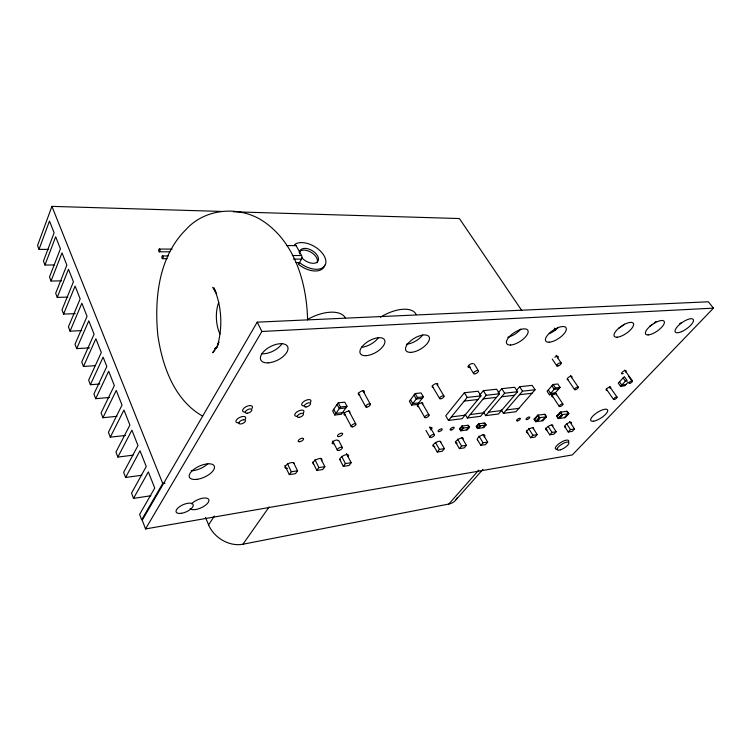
<?xml version="1.0" encoding="UTF-8"?>
<svg xmlns="http://www.w3.org/2000/svg" width="751" height="751" viewBox="0 0 751 751"><rect width="100%" height="100%" fill="white"/><g stroke="black" fill="none" stroke-linecap="round" stroke-linejoin="round"><path stroke-width="1.13" d="M221.714 211.444L51.922 206.365L37.55 245.502L39.014 249.36L48.393 249.398M39.014 249.36L49.482 221.057L54.119 232.81L43.464 261.085L44.966 265.028L54.325 264.981M218.841 342.231L217.612 345.479C222.794 326.572 221.77 305.864 213.866 287.849L215.715 291.782M44.966 265.028L55.677 236.772L60.418 248.788L49.51 276.997L51.04 281.034L61.582 280.874M51.04 281.034L62.014 252.843L66.858 265.122L55.677 293.256L57.245 297.377L67.778 297.114M57.245 297.377L68.482 269.262L73.438 281.822L61.986 309.872L63.582 314.078L75.307 313.674M63.582 314.078L75.1 286.056L80.169 298.898L68.425 326.854L70.059 331.153L81.765 330.618M218.776 342.174L216.57 347.441L212.589 352.763L214.824 350.304M70.059 331.153L81.868 303.226L87.05 316.359L75.016 344.211L76.686 348.614L89.547 347.891M76.686 348.614L88.796 320.79L94.091 334.223L81.756 361.963L83.464 366.46L95.17 365.671M83.464 366.46L95.875 338.757L101.301 352.51L88.646 380.119L90.392 384.719L99.742 383.986M90.392 384.719L103.131 357.147L106.82 366.507L93.922 394.003L95.696 398.687L109.693 397.457M95.696 398.687L108.679 371.229L114.33 385.563L101.094 412.909L102.925 417.725L116.931 416.317M102.925 417.725L116.245 390.417L122.019 405.071L108.435 432.247L110.294 437.157L125.455 435.449M110.294 437.157L123.971 410.027L129.895 425.057L115.954 452.055L117.86 457.077L132.993 455.181M117.86 457.077L131.894 430.135L137.977 445.55L123.652 472.332L125.605 477.476L141.836 475.223M125.605 477.476L140.024 450.741L146.248 466.54L131.538 493.107L133.537 498.382L150.904 495.735M133.537 498.382L148.351 471.872L154.734 488.075L139.62 514.397L141.667 519.805L162.732 483.466L165.051 483.118M257.208 322.151L142.239 520.218L145.544 528.929L572.318 454.937L713.45 308.135L708.353 301.789L257.208 322.151L261.892 331.473L145.544 528.929M294.383 245.211A2.497 1.408 -90 0 1 296.082 245.633L301.564 255.518A2.516 1.436 89.7 0 1 301.545 259.086L298.476 264.305A18.578 10.918 30.7 0 0 324.704 265.141M457.152 497.847A24.051 15.912 41.8 0 1 448.798 504.052L242.948 544.222A27.534 21.685 34.4 0 1 208.6 524.883L214.345 516.078M338.232 402.846L332.637 410.853L334.805 415.021L341.358 414.27L347.009 406.291L344.803 402.142L338.232 402.846L340.438 407.014L334.805 415.021M284.92 465.442L289.295 474.623L291.304 471.75L297.527 470.811L293.603 462.682M242.948 544.222L269.14 506.934M297.527 470.811L295.509 473.674L289.295 474.623M312.669 462.015L316.819 470.417L318.875 467.591L324.854 466.681L320.668 458.307M324.854 466.681L322.799 469.506L316.819 470.417M339.63 459.171L343.31 466.371L345.394 463.583L351.149 462.71L346.389 453.491M351.149 462.71L349.055 465.498L343.31 466.371M415.2 393.543L409.361 401.194L411.595 405.108L417.453 404.442L423.339 396.828L421.067 392.923L415.2 393.543L417.462 397.467L423.339 396.828M411.595 405.108L417.462 397.467M464.381 392.735L445.747 415.801L448.488 420.447L462.128 418.692L480.959 395.871L478.096 391.243L464.381 392.735L467.225 397.42L480.959 395.871M448.488 420.447L467.225 397.42M479.748 395.045L483.353 390.67L496.664 389.225L499.528 393.777L480.593 416.298L467.347 418.016L465.151 414.355M433.224 444.996L437.232 452.018L439.419 449.389L444.414 448.629L440.377 441.626M467.347 418.016L486.216 395.279L499.528 393.777M459.546 428.793L461.781 426.099L468.314 425.216L469.525 427.235L467.272 429.919L460.738 430.821L459.546 428.793L460.363 428.68L462.597 425.995L459.884 428.99L460.814 430.567L463.677 427.798L461.433 430.483M444.414 448.629L442.226 451.257L437.232 452.018M460.738 430.821L462.982 428.136L469.525 427.235M498.138 392.989L501.762 388.661L514.679 387.263L517.552 391.74L498.523 413.979L485.672 415.641L483.466 412.046M476.256 426.502L478.509 423.846L484.874 422.982L486.085 424.972L483.822 427.619L477.458 428.502L476.256 426.502L477.054 426.399L476.594 426.699L477.523 428.258C478.565 428.915 481.729 425.188 479.786 425.592L477.458 428.502M485.672 415.641L504.634 393.195L517.552 391.74M476.594 426.699L479.307 423.733M455.369 441.738L459.405 448.629L461.602 446.038L466.427 445.305L461.79 437.457M466.427 445.305L464.231 447.896L459.405 448.629M516.604 390.267L519.636 386.718L532.177 385.357L535.059 389.769L515.946 411.726L503.452 413.341L501.246 409.802M503.452 413.341L522.508 391.177L535.059 389.769M477.345 439.56L480.818 445.362L483.034 442.799L487.69 442.095L483.043 434.388M487.69 442.095L485.475 444.648L480.818 445.362M553.14 384.484L547.113 391.318L549.385 394.763L554.022 394.219L560.086 387.413L557.786 383.977L553.14 384.484L555.44 387.938L560.086 387.413M448.798 504.052L478.762 470.126M456.073 499.659L482.959 469.356M549.385 394.763L555.44 387.938M534.083 419.208L537.641 415.219L544.869 414.242L546.512 416.767L542.935 420.738L535.707 421.743L534.083 419.208L536.411 417.49M535.754 421.433L539.331 417.443C541.743 417.04 537.049 422.259 535.754 421.433L534.487 419.452L538.551 415.096M535.707 421.743L539.284 417.763L546.512 416.767M543.977 414.364L544.832 414.552L546.108 416.523L541.856 420.579L542.532 420.485M526.367 430.896L530.685 437.739L532.928 435.261L537.218 434.613L532.881 427.788M537.218 434.613L534.975 437.082L530.685 437.739M556.679 416.092L560.255 412.177L567.212 411.238L568.854 413.707L565.259 417.612L558.303 418.579L556.679 416.092L558.979 414.411M558.34 418.279L561.936 414.355C564.292 413.979 559.608 419.077 558.34 418.279L557.073 416.345L561.128 412.055M558.303 418.579L561.898 414.665L568.854 413.707M567.014 415.021L564.395 417.734L568.451 413.463L566.348 411.351M545.433 428.098L549.76 434.82L552.013 432.379L556.172 431.75L551.816 425.047M556.172 431.75L553.919 434.191L549.76 434.82M564.517 426.333L568.235 432.003L570.488 429.591L574.524 428.981L569.54 421.452M574.524 428.981L572.262 431.384L568.235 432.003M620.551 386.333L626.663 379.875L624.363 376.645L618.28 383.113L620.551 386.333L624.654 385.845L628.061 382.25M217.593 346.821L214.777 348.652L216.598 347.619M486.085 424.972L479.72 425.845L478.509 423.846M534.487 419.452L534.984 419.077M557.073 416.345L557.73 416.251M546.108 416.523L545.611 416.889M451.36 416.918L465.01 415.181M470.248 414.524L483.503 412.843M488.582 412.196L501.443 410.562M506.381 409.943L518.885 408.356M555.233 392.857L550.586 393.411L548.305 389.957M625.865 384.568L621.772 385.047L619.491 381.827M464.249 401.081L477.955 399.504M483.212 398.894L496.514 397.354M501.621 396.763L514.529 395.279M519.476 394.707L532.018 393.252M342.475 412.684L335.922 413.425L333.744 409.267M558.866 388.783L554.219 389.309L551.929 385.864M627.479 380.935L625.433 381.17L623.133 377.95M418.626 402.921L412.759 403.587L410.515 399.673M345.873 407.896L339.302 408.628L337.105 404.451M340.438 407.014L347.009 406.291M422.156 398.359L416.279 399.006L414.026 395.082M261.892 331.473L713.45 308.135M296.044 262.587L299.499 262.568A18.606 10.908 30.7 0 0 322.977 267.534A18.606 10.908 30.7 0 0 318.537 249.37A18.606 10.908 30.7 0 0 295.021 244.272M162.507 258.682A1.38 0.638 89.3 0 0 163.061 256.645A1.38 0.638 89.3 0 0 161.953 256.598A1.38 0.638 89.3 0 0 162.507 258.682L167.163 258.673M293.472 259.095L301.545 259.086M292.336 255.518L301.564 255.518M162.507 255.931L168.327 255.931M159.334 251.792A1.371 0.638 89.5 0 0 159.888 249.754A1.371 0.638 89.5 0 0 158.78 249.717A1.371 0.638 89.5 0 0 159.334 251.792L169.792 251.82M159.334 249.05L172.11 249.107M286.873 245.568L296.082 245.633M233.42 211.791L459.415 218.55L521.832 310.632M202.695 416.157C174.307 400.217 162.338 366.066 157.879 335.547C154.199 298.973 158.564 256.701 185.901 229.646C204.479 208.797 237.391 205.661 260.85 219.714C294.458 240.442 306.755 282.507 307.591 319.898M624.672 370.055L632.426 380.87M628.456 376.195L630.756 379.405M609.69 386.634L617.003 397.082M606.282 389.009L613.576 399.466M554.332 328.149L555.665 330.074M570.469 375.697L578.223 387.094M556.022 355.364L561.119 362.864M567.521 379.189L574.599 389.638M552.267 359.1L556.866 365.897M555.975 393.608L562.884 404M551.825 395.148L559.326 406.498M560.659 412.421L561.936 414.355M560.255 412.177L561.898 414.665M566.761 423.921L570.488 429.591M548.286 426.615L552.013 432.379M519.636 386.718L522.508 391.177M538.054 415.472L539.331 417.443M537.641 415.219L539.284 417.763M528.582 428.408L532.928 435.261M501.762 388.661L504.634 393.195M474.228 364L478.471 370.797A2.797 1.173 -31.5 0 1 475.205 373.82A2.797 1.173 -31.5 0 1 474.472 371.895A2.797 1.173 -31.5 0 1 478.471 370.797M212.664 287.37L216.635 293.744M468.774 365.746L473.628 373.557M483.353 390.67L486.216 395.279M484.076 423.085L485.747 424.775L482.893 427.507M478.838 424.033L479.786 425.592M478.96 436.031L483.034 442.799M467.507 425.329L469.187 427.037L466.333 429.807M462.118 426.305L463.057 427.882M433.487 387.432A3.145 1.352 -30.5 0 1 432.66 385.704A3.145 1.352 -30.5 0 1 436.528 383.508L443.991 396.096A2.497 1.042 -30.5 0 1 441.119 398.762A2.497 1.042 -30.5 0 1 440.349 397.129A2.497 1.042 -30.5 0 1 443.991 396.096M461.781 426.099L462.982 428.136M432.191 385.939L439.654 398.565M457.547 439.138L461.602 446.038M421.978 402.827L429.028 415.012A2.45 1.004 -30 0 1 426.23 417.594A2.45 1.004 -30 0 1 425.423 416.054A2.45 1.004 -30 0 1 429.028 415.012M417.744 405.23L424.766 417.434M429.901 426.821L434.425 434.688A2.61 1.033 -29.8 0 1 431.44 437.411A2.61 1.033 -29.8 0 1 430.595 435.843A2.61 1.033 -29.8 0 1 434.425 434.688M435.392 442.348L439.419 449.389M425.967 430.398L429.891 437.27M362.799 390.445L370.299 404.188M358.246 393.036L365.709 406.798M348.764 410.713L355.833 424.024M343.751 412.224L351.327 426.587M338.598 440.321L342.268 447.446M341.696 456.373L345.394 463.583M332.684 441.006L337.396 450.206M314.913 459.593L318.875 467.591M287.398 463.583L291.304 471.75M205.455 517.336L208.6 524.883M51.922 206.365L162.732 483.466M282.076 343.507A14.898 7.745 -26.6 0 1 261.508 353.74M207.792 463.799A13.556 6.121 -24.1 0 1 191.242 470.755M527.784 432.726A4.159 1.483 -31.5 0 1 526.789 431.093A4.159 1.483 -31.5 0 1 531.117 428.061A4.159 1.483 -31.5 0 1 533.595 428.652M470.52 367.126A3.145 1.342 -31.5 0 1 467.986 366.939A3.145 1.342 -31.5 0 1 470.023 364.376A3.145 1.342 -31.5 0 1 473.261 363.681M520.931 328.985A12.42 5.36 -32.9 0 1 507.789 337.255M655.952 321.475A11.19 4.14 -34.8 0 1 654.281 322.977M652.459 324.376A11.19 4.14 -34.8 0 1 649.531 326.197M624.457 324.132A11.462 4.403 -34.4 0 1 618.721 328.215M552.68 396.819A2.76 1.014 -32.4 0 1 552.332 395.355A2.76 1.014 -32.4 0 1 555.702 393.44A2.76 1.014 -32.4 0 1 556.04 394.913M345.516 415.078A3.267 1.446 -28.2 0 1 344.324 413.397A3.267 1.446 -28.2 0 1 348.342 411.116A3.267 1.446 -28.2 0 1 349.525 412.806M567.981 379.668A2.807 1.051 -32.8 0 1 567.681 378.119A2.807 1.051 -32.8 0 1 571.098 376.176A2.807 1.051 -32.8 0 1 571.398 377.725M606.846 390.295A2.647 0.92 -33.1 0 1 606.677 388.868A2.647 0.92 -33.1 0 1 609.887 387.037A2.647 0.92 -33.1 0 1 610.056 388.464M623.292 373.538A2.694 0.948 -33.5 0 1 621.687 372.918A2.694 0.948 -33.5 0 1 625.057 370.553A2.694 0.948 -33.5 0 1 625.489 371.998M359.879 394.942A3.333 1.502 -28.8 0 1 358.725 393.149A3.333 1.502 -28.8 0 1 362.817 390.83A3.333 1.502 -28.8 0 1 363.972 392.623M681.523 322.517A10.927 3.896 -35 0 1 679.636 323.737M558.378 327.342A12.072 5.004 -33.5 0 1 549.3 333.651M378.438 337.65A13.828 6.759 -29.6 0 1 361.55 347.225M422.719 334.955A13.377 6.318 -30.8 0 1 406.404 344.211M191.477 503.818A10.42 4.393 -24.2 0 1 206.459 498.12A10.42 4.393 -24.2 0 1 204.159 506.183A10.42 4.393 -24.2 0 1 190.106 508.634M557.768 449.295A7.792 2.591 -31.7 0 1 556.162 446.357A7.792 2.591 -31.7 0 1 564.33 440.715A7.792 2.591 -31.7 0 1 568.704 441.719M436.528 383.508A3.145 1.352 -30.5 0 1 437.354 385.235M418.598 406.629A3.088 1.305 -30 0 1 417.734 405.005A3.088 1.305 -30 0 1 421.536 402.836A3.088 1.305 -30 0 1 422.391 404.47M297.293 416.242A5.05 2.319 -27 0 1 295.181 413.651A5.05 2.319 -27 0 1 301.376 410.14A5.05 2.319 -27 0 1 303.47 412.74M304.249 405.859A5.097 2.366 -27.3 0 1 302.146 403.184A5.097 2.366 -27.3 0 1 308.408 399.626A5.097 2.366 -27.3 0 1 310.482 402.32M238.893 422.822A5.295 2.497 -25.3 0 1 236.34 420.156A5.295 2.497 -25.3 0 1 242.798 416.495A5.295 2.497 -25.3 0 1 245.324 419.171M245.539 412.074A5.341 2.553 -25.6 0 1 243.005 409.314A5.341 2.553 -25.6 0 1 249.52 405.615A5.341 2.553 -25.6 0 1 252.036 408.384M429.553 427.882A2.938 1.173 -29.9 0 1 431.985 427.807A2.938 1.173 -29.9 0 1 430.633 429.882M333.66 443.794A3.164 1.352 -27.7 0 1 332.28 442.592A3.164 1.352 -27.7 0 1 335.406 440.302A3.164 1.352 -27.7 0 1 337.875 440.715M554.801 357.279A2.948 1.155 -33 0 1 557.786 356.209A2.948 1.155 -33 0 1 557.683 357.889M313.702 464.127A4.91 2.056 -27.2 0 1 314.397 460.954A4.91 2.056 -27.2 0 1 320.142 458.476A4.91 2.056 -27.2 0 1 321.419 460.795M287.558 468.333A5.022 2.131 -26.5 0 1 285.127 466.559A5.022 2.131 -26.5 0 1 290.017 462.954A5.022 2.131 -26.5 0 1 294.129 463.498M340.579 460.147A4.806 1.981 -27.8 0 1 341.386 457.021A4.806 1.981 -27.8 0 1 346.981 454.599A4.806 1.981 -27.8 0 1 348.098 456.89M547.132 429.863A4.093 1.436 -31.8 0 1 546.249 428.239A4.093 1.436 -31.8 0 1 550.521 425.254A4.093 1.436 -31.8 0 1 552.877 425.845M565.869 427.084A4.037 1.389 -32.1 0 1 565.071 425.479A4.037 1.389 -32.1 0 1 569.305 422.541A4.037 1.389 -32.1 0 1 571.549 423.132M457.181 443.193A4.393 1.671 -30.3 0 1 455.819 441.513A4.393 1.671 -30.3 0 1 460.316 438.312A4.393 1.671 -30.3 0 1 463.236 438.894M434.716 446.526A4.468 1.727 -29.8 0 1 433.214 444.827A4.468 1.727 -29.8 0 1 437.777 441.579A4.468 1.727 -29.8 0 1 440.837 442.151M477.617 439.87A4.318 1.615 -30.7 0 1 478.903 436.969A4.318 1.615 -30.7 0 1 483.775 434.81A4.318 1.615 -30.7 0 1 484.17 436.969M299.067 252.242A10.401 6.111 30.7 0 1 311.083 252.28A10.401 6.111 30.7 0 1 317.006 262.803M299.499 262.568A2.506 1.427 89.6 0 1 298.297 263.235M299.715 253.857A10.42 6.111 30.7 0 1 310.538 249.745A10.42 6.111 30.7 0 1 317.326 261.986A10.42 6.111 30.7 0 1 301.874 257.753M219.94 333.951A24.642 12.692 87.7 0 1 218.729 302.418M380.438 317.175A30.941 15.048 -30.3 0 1 416.176 314.603M307.488 319.475A32.668 16.71 -28.2 0 1 345.291 317.776M243.484 419.753L242.667 419.912A3.53 1.662 -25.4 0 0 239.034 423.47A3.53 1.662 -25.4 0 0 244.338 422.456A3.53 1.662 -25.4 0 0 243.484 419.753M268.21 362.855A14.982 7.67 -26.7 0 0 287.99 347.854A14.982 7.67 -26.7 0 0 266.427 349.121A14.982 7.67 -26.7 0 0 268.21 362.855M338.851 436.603A2.863 1.23 -27.9 0 0 342.672 433.796A2.863 1.23 -27.9 0 0 338.72 434.303A2.863 1.23 -27.9 0 0 338.851 436.603M510.633 345.028A12.485 5.295 -32.8 0 0 528.066 332.477A12.485 5.295 -32.8 0 0 513.177 333.35A12.485 5.295 -32.8 0 0 510.633 345.028M617.078 337.199A11.509 4.346 -34.3 0 0 633.375 325.727A11.509 4.346 -34.3 0 0 621.011 326.45A11.509 4.346 -34.3 0 0 617.078 337.199M526.761 419.602A2.169 0.789 -31.6 0 0 529.793 417.472A2.169 0.789 -31.6 0 0 527.211 417.819A2.169 0.789 -31.6 0 0 526.761 419.602M648.16 334.918A11.237 4.084 -34.7 0 0 664.1 323.756A11.237 4.084 -34.7 0 0 652.431 324.441A11.237 4.084 -34.7 0 0 648.16 334.918M517.345 420.889A2.178 0.807 -31.5 0 0 520.396 418.739A2.178 0.807 -31.5 0 0 517.768 419.096A2.178 0.807 -31.5 0 0 517.345 420.889M451.022 429.985A2.3 0.901 -30.3 0 0 454.186 427.723A2.3 0.901 -30.3 0 0 451.267 428.117A2.3 0.901 -30.3 0 0 451.022 429.985M439.025 431.628A2.319 0.911 -30.1 0 0 442.208 429.347A2.319 0.911 -30.1 0 0 439.232 429.75A2.319 0.911 -30.1 0 0 439.025 431.628M197.025 479.335A13.621 6.055 -24.2 0 0 214.401 466.427A13.621 6.055 -24.2 0 0 194.087 469.187A13.621 6.055 -24.2 0 0 197.025 479.335M593.44 421.208A9.941 3.333 -32.6 0 0 607.559 411.482A9.941 3.333 -32.6 0 0 596.529 412.984A9.941 3.333 -32.6 0 0 593.44 421.208M299.677 441.719A2.948 1.295 -26.9 0 0 303.573 438.847A2.948 1.295 -26.9 0 0 299.386 439.382A2.948 1.295 -26.9 0 0 299.677 441.719M681.608 331.632A10.974 3.849 -35 0 0 693.267 319.466A10.974 3.849 -35 0 0 677.89 326.103A10.974 3.849 -35 0 0 681.608 331.632M549.188 342.193A12.129 4.947 -33.4 0 0 566.216 330.027A12.129 4.947 -33.4 0 0 552.267 330.844A12.129 4.947 -33.4 0 0 549.188 342.193M366.066 355.664A13.903 6.693 -29.6 0 0 384.953 341.639A13.903 6.693 -29.6 0 0 366.225 342.738A13.903 6.693 -29.6 0 0 366.066 355.664M411.013 352.36A13.443 6.252 -30.7 0 0 429.469 338.795A13.443 6.252 -30.7 0 0 411.98 339.818A13.443 6.252 -30.7 0 0 411.013 352.36M181.498 513.29A9.256 3.896 -23.8 0 0 193.148 504.672A9.256 3.896 -23.8 0 0 179.254 506.897A9.256 3.896 -23.8 0 0 181.498 513.29M560.509 449.802A6.825 2.262 -31.7 0 0 568.901 442.771A6.825 2.262 -31.7 0 0 559.598 445.784A6.825 2.262 -31.7 0 0 560.509 449.802M558.049 365.934A2.628 1.014 -32.9 0 0 561.25 363.099A2.628 1.014 -32.9 0 0 557.674 364.113A2.628 1.014 -32.9 0 0 558.049 365.934M338.626 450.469A2.807 1.183 -27.8 0 0 342.372 447.737A2.807 1.183 -27.8 0 0 338.494 448.272A2.807 1.183 -27.8 0 0 338.626 450.469M247.239 413.238A3.567 1.699 -25.6 0 0 251.857 409.746A3.567 1.699 -25.6 0 0 246.647 410.281A3.567 1.699 -25.6 0 0 247.239 413.238M299.029 417.368A3.37 1.54 -27 0 0 303.479 414.045A3.37 1.54 -27 0 0 298.691 414.58A3.37 1.54 -27 0 0 299.029 417.368M306.014 406.967A3.398 1.577 -27.3 0 0 310.51 403.606A3.398 1.577 -27.3 0 0 305.704 404.104A3.398 1.577 -27.3 0 0 306.014 406.967M352.444 426.859A2.591 1.117 -28.3 0 0 355.927 424.306A2.591 1.117 -28.3 0 0 352.369 424.737A2.591 1.117 -28.3 0 0 352.444 426.859M366.826 407.098A2.638 1.164 -28.8 0 0 370.384 404.489A2.638 1.164 -28.8 0 0 366.807 404.873A2.638 1.164 -28.8 0 0 366.826 407.098M629.817 383.32A2.131 0.732 -33.4 0 0 632.502 381.048A2.131 0.732 -33.4 0 0 629.723 381.893A2.131 0.732 -33.4 0 0 629.817 383.32M614.459 399.466A2.093 0.713 -33 0 0 617.087 397.251A2.093 0.713 -33 0 0 614.327 398.105A2.093 0.713 -33 0 0 614.459 399.466M575.585 389.647A2.225 0.807 -32.7 0 0 578.326 387.281A2.225 0.807 -32.7 0 0 575.322 388.173A2.225 0.807 -32.7 0 0 575.585 389.647M560.312 406.488A2.187 0.789 -32.3 0 0 562.987 404.179A2.187 0.789 -32.3 0 0 560.011 405.089A2.187 0.789 -32.3 0 0 560.312 406.488"/></g></svg>
